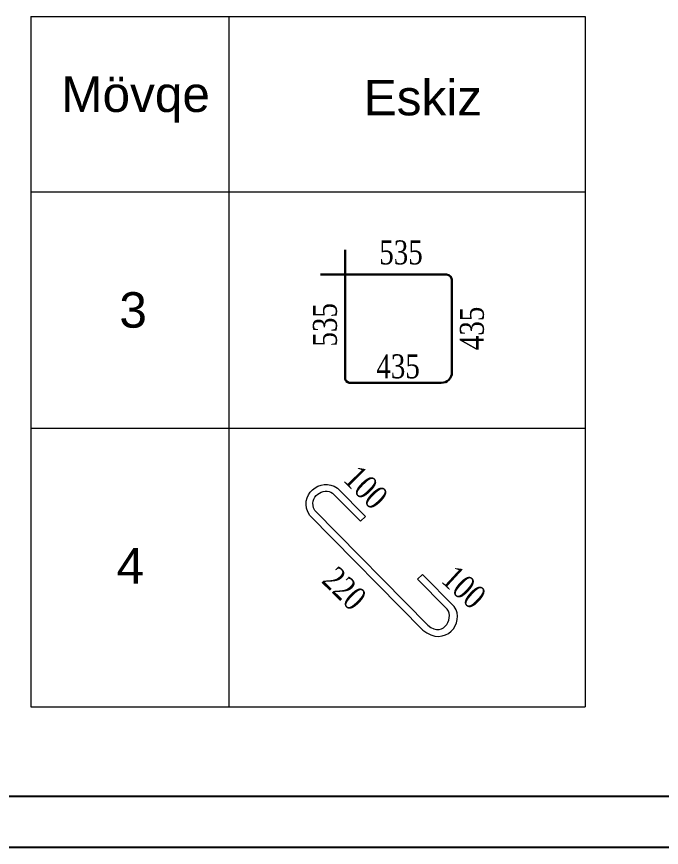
# Model space of a CAD drawing. Header units: millimetres. Extents: x -149347 to 251215, y -2929184 to -2541447.
# Drawn here: x -67571 to -61571, y -2729450 to -2721719 of the extents above; entities that cross this region are included whole.
import ezdxf

# ---------------------------------------------------------------- set-up
doc = ezdxf.new("R2010")
doc.units = ezdxf.units.MM
for name, color, linetype, lineweight in [('(Text)', 7, 'Continuous', 0), ('ARMATUR', 7, 'Continuous', 30), ('cedvel  0.09', 7, 'Continuous', 13), ('Ishare xetleri', 95, 'Continuous', 5)]:
    doc.layers.add(name, color=color, linetype=linetype, lineweight=lineweight)
doc.styles.add('75', font='txt.shx', dxfattribs={"width": 0.8, "height": 75})
doc.styles.add('Arial', font='arial.ttf')
doc.styles.add('Times New  Roman', font='times.ttf')

# ---------------------------------------------------------------- blocks, each defined once
blk = doc.blocks.new('mekteb')
at = {"color": 0, "lineweight": 25, "ltscale": 15}
blk.add_line((101643.2, -1849366.4), (139343.2, -1849366.4), dxfattribs=at)
at = {"color": 0, "lineweight": 25}
blk.add_line((139843.2, -1849866.4), (99643.1, -1849866.4), dxfattribs=at)

msp = doc.modelspace()

# ---------------------------------------------------------------- linework, layer by layer
at = {"layer": 'ARMATUR'}
msp.add_lwpolyline([(-63982.68665, -2724119.30654), (-63569.47293, -2724119.30654), (-63548.63874, -2724123.78893), (-63528.7723, -2724140.23958), (-63520.49637, -2724166.30351), (-63520.49637, -2725029.05821, -0.4142135624), (-63618.71065, -2725127.27249), (-64452.93533, -2725127.27249), (-64461.11703, -2725127.27249), (-64477.59785, -2725127.27249), (-64489.80661, -2725121.76299), (-64503.18563, -2725111.85247), (-64512.13481, -2725093.80382), (-64514.89388, -2725077.91321), (-64514.89388, -2723890.73511)], format="xyb", dxfattribs=at)
msp.add_lwpolyline([(-64743.46531, -2724119.30654), (-63579.14998, -2724119.30654)], dxfattribs=at)
msp.add_lwpolyline([(-64743.46531, -2724119.30654), (-63579.14998, -2724119.30654)], dxfattribs=at)
at = {"layer": 'cedvel  0.09', "lineweight": 20}
for p, q in [((-67438.94346, -2721719.34324), (-62279.89136, -2721719.34324)), ((-67438.94346, -2721719.34324), (-67438.94346, -2728142.05236)), ((-65595.84374, -2721719.34324), (-65595.84374, -2728142.05236)), ((-62279.89136, -2721719.34324), (-62279.89136, -2728142.05236)), ((-67438.94346, -2723349.54324), (-62279.89136, -2723349.54324)), ((-67438.94346, -2725547.89177), (-62279.89136, -2725547.89177)), ((-67438.94346, -2728142.05236), (-62279.89136, -2728142.05236))]:
    msp.add_line(p, q, dxfattribs=at)
at = {"layer": 'Ishare xetleri', "color": 251, "lineweight": 9, "ltscale": 50}
for p, q in [((-63744.59479, -2727382.41854), (-64796.05346, -2726315.92087)), ((-64841.99309, -2726361.21269), (-63790.53442, -2727427.71035))]:
    msp.add_line(p, q, dxfattribs=at)
for points in [[(-64630.68, -2726152.87939), (-64371.23206, -2726416.03821), (-64325.29243, -2726370.74639), (-64584.74037, -2726107.58757)], [(-63579.22133, -2727219.37705), (-63839.91253, -2726954.95719), (-63793.9729, -2726909.66537), (-63498.53459, -2727209.32933)]]:
    msp.add_lwpolyline(points, dxfattribs=at)
for points in [[(-64841.99309, -2726361.21269), (-64965.45772, -2726176.78847), (-64739.82041, -2725993.62982), (-64584.74037, -2726107.58757)], [(-64796.05346, -2726315.92087), (-64867.98099, -2726184.58442), (-64707.36171, -2726095.03481), (-64630.68, -2726152.87939)], [(-63790.53442, -2727427.71035), (-63586.11767, -2727598.60044), (-63390.61686, -2727359.29309), (-63498.53459, -2727209.32933)], [(-63744.59479, -2727382.41854), (-63587.69936, -2727514.08187), (-63486.60045, -2727288.29345), (-63579.22133, -2727219.37705)]]:
    msp.add_open_spline(points, degree=3, dxfattribs=at)

# ---------------------------------------------------------------- block references
at = {"lineweight": 15, "xscale": 0.9544229576021871, "yscale": 0.9544229576021871, "zscale": 0.9544229576021871}
msp.add_blockref('mekteb', (-176780.75159, -963895.15775), dxfattribs=at)

# ---------------------------------------------------------------- texts
at = {"layer": '(Text)', "ltscale": 100, "char_height": 223.2142857, "width": 321.8027756, "attachment_point": 1, "style": '75'}
for s, insert in [('{\\fTimes New Roman|b0|i0|c238|p18;535}', (-64196.17593, -2723801.59171)), ('{\\fTimes New Roman|b0|i0|c238|p18;435}', (-64223.16502, -2724861.69909))]:
    msp.add_mtext(s, dxfattribs=dict(at, insert=insert))
at = {"layer": '(Text)', "ltscale": 100, "char_height": 223.2142857, "attachment_point": 1, "style": '75'}
for s, insert, width, rotation in [('{\\fTimes New Roman|b0|i0|c238|p18;535}', (-64813.95868, -2724789.47512), 392.3794002, 90), ('{\\fTimes New Roman|b0|i0|c238|p18;435}', (-63446.34965, -2724823.19624), 232.3435314, 90), ('{\\fTimes New Roman|b0|i0|c238|p18;100}', (-64381.99665, -2725876.83282), 321.8027756, 314.593448723), ('{\\fTimes New Roman|b0|i0|c238|p18;220}', (-64584.87762, -2726818.96516), 321.8027756, 315.328243864), ('{\\fTimes New Roman|b0|i0|c238|p18;100}', (-63480.89278, -2726809.10914), 321.8027756, 317.383296755)]:
    msp.add_mtext(s, dxfattribs=dict(at, insert=insert, width=width, rotation=rotation))
at = {"layer": 'cedvel  0.09', "lineweight": 20, "char_height": 330, "attachment_point": 1, "style": 'Times New  Roman'}
for s, insert, width in [('{\\fArial|b0|i0|c238|p34;Mövqe}', (-67155.35968, -2722276.34193), 1559.5159392), ('\\pxt35;{\\fArial|b0|i0|c238|p34;Eskiz}', (-64341.12832, -2722308.0509), 2061.2369599)]:
    msp.add_mtext(s, dxfattribs=dict(at, insert=insert, width=width))
at = {"layer": 'cedvel  0.09', "lineweight": 20, "char_height": 261.25, "attachment_point": 3, "style": 'Arial'}
for s, insert in [(' {\\H1.2632x;3}', (-66358.57147, -2724283.90247)), (' {\\H1.2632x;4}', (-66384.01001, -2726664.7914))]:
    msp.add_mtext(s, dxfattribs=dict(at, insert=insert))

doc.saveas('drawing.dxf')
